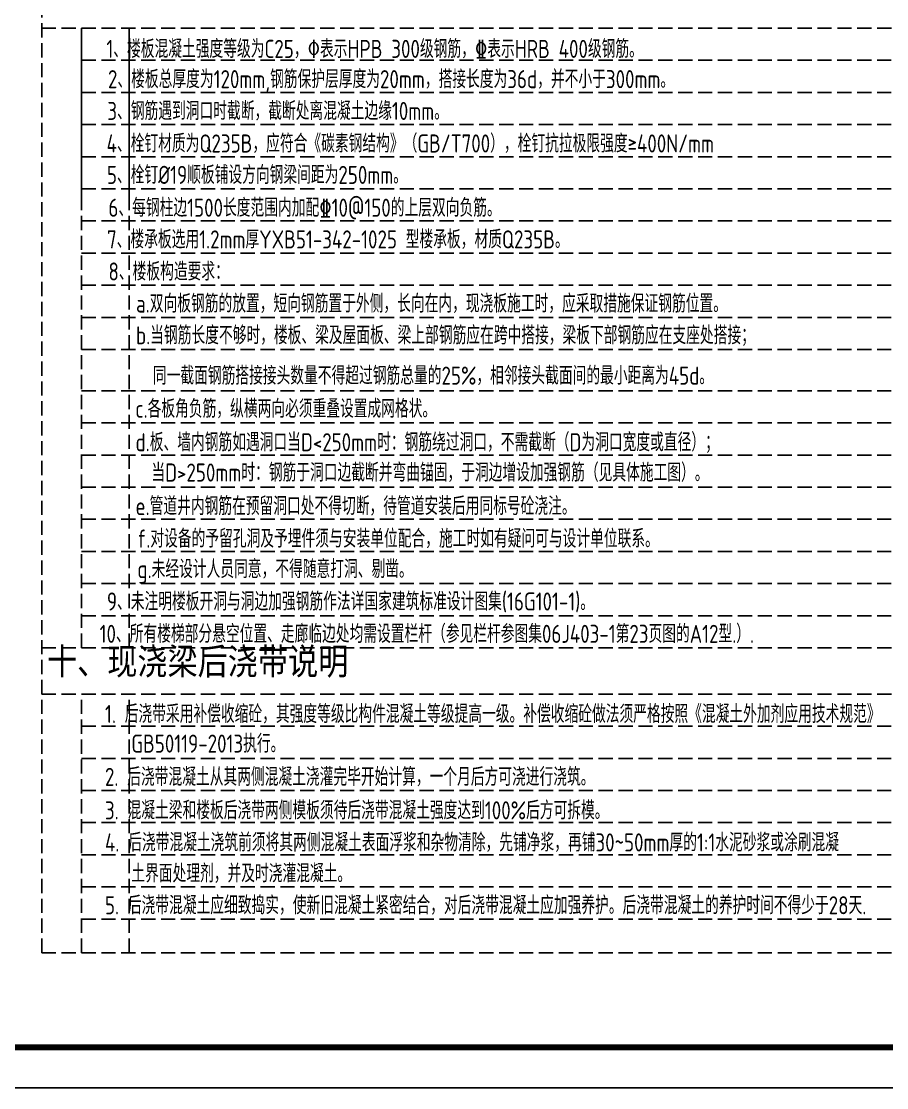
# Model space of a CAD drawing. Extents: x -89996 to 1006241, y -2176 to 440573.
# Drawn here: x 59390 to 74617, y 130594 to 149352 of the extents above; entities that cross this region are included whole.
import ezdxf
from ezdxf.enums import TextEntityAlignment as Align

# ---------------------------------------------------------------- set-up
doc = ezdxf.new("R2010")
doc.units = 0
doc.header["$LTSCALE"] = 1000
doc.header["$MEASUREMENT"] = 0
doc.linetypes.add('DASH', pattern=[0.35, 0.25, -0.1])
for name, color, linetype in [('PUB_TEXT', 7, 'Continuous'), ('PUB_TITLE', 4, 'Continuous'), ('TEXT', 7, 'Continuous'), ('TK', 4, 'Continuous'), ('填充', 251, 'Continuous')]:
    doc.layers.add(name, color=color, linetype=linetype)
doc.styles.add('_HZTXT', font='tssdeng.shx', dxfattribs={"width": 0.8, "bigfont": 'tssdchn.shx'})
doc.styles.add('TSSD_Norm', font='tssdeng.shx', dxfattribs={"bigfont": 'hztxt.shx'})

msp = doc.modelspace()

# ---------------------------------------------------------------- linework, layer by layer
at = {"layer": 'PUB_TITLE'}
msp.add_lwpolyline([(23472.15, 172593.71), (82936.79, 172593.71), (82936.79, 130593.71), (23472.15, 130593.71)], close=True, dxfattribs=at)
at = {"layer": 'PUB_TITLE', "const_width": 106.06}
msp.add_lwpolyline([(25239.83, 131300.78), (25239.83, 171886.64), (82229.72, 171886.64), (82229.72, 131300.78)], close=True, dxfattribs=at)
at = {"layer": 'TK'}
for p, q in [((60448.15, 146271.51), (60448.15, 149231.59)), ((61287.59, 146271.51), (61287.59, 149231.59))]:
    msp.add_line(p, q, dxfattribs=at)
at = {"layer": '填充', "linetype": 'DASH'}
for p, q in [((59748.62, 132967.81), (59748.62, 167903.85)), ((59748.62, 149231.59), (76090.26, 149231.59)), ((60448.15, 138330.49), (60448.15, 149231.59)), ((61287.59, 138330.49), (61287.59, 149231.59)), ((60448.15, 148666.32), (76090.26, 148666.32)), ((60448.15, 148101.05), (76090.26, 148101.05)), ((60448.15, 147535.78), (76090.26, 147535.78)), ((60448.15, 146970.52), (76090.26, 146970.52)), ((60448.15, 146405.25), (76090.26, 146405.25)), ((60448.15, 145839.98), (76090.26, 145839.98)), ((60448.15, 145274.71), (76090.26, 145274.71)), ((60448.15, 144709.44), (76090.26, 144709.44)), ((60448.15, 144144.18), (76090.26, 144144.18)), ((60448.15, 143578.91), (76090.26, 143578.91)), ((60448.15, 142852.63), (76090.26, 142852.63)), ((60448.15, 142287.36), (76090.26, 142287.36)), ((60448.15, 141722.09), (76090.26, 141722.09)), ((60448.15, 141156.83), (76090.26, 141156.83)), ((60448.15, 140591.56), (76090.26, 140591.56)), ((60448.15, 140026.29), (76090.26, 140026.29)), ((60448.15, 139461.02), (76090.26, 139461.02)), ((60448.15, 138895.75), (76090.26, 138895.75)), ((59748.62, 138330.49), (76090.26, 138330.49)), ((59748.62, 137516.65), (76090.26, 137516.65)), ((60448.15, 132967.81), (60448.15, 137516.65)), ((61287.59, 132967.81), (61287.59, 137516.65)), ((60448.15, 136951.38), (76090.26, 136951.38)), ((60448.15, 136386.12), (76090.26, 136386.12)), ((60448.15, 135820.85), (76090.26, 135820.85)), ((60448.15, 135255.58), (76090.26, 135255.58)), ((60448.15, 134690.31), (76090.26, 134690.31)), ((60448.15, 134125.04), (76090.26, 134125.04)), ((60448.15, 133559.77), (76090.26, 133559.77)), ((59748.62, 132967.81), (76090.26, 132967.81))]:
    msp.add_line(p, q, dxfattribs=at)

# ---------------------------------------------------------------- texts
at = {"layer": 'PUB_TEXT', "style": '_HZTXT', "width": 0.8}
for s, height, p in [('1、楼板混凝土强度等级为C25，%%130表示HPB 300级钢筋，%%132表示HRB 400级钢筋。', 318.1818, (60886.44, 148707.85)), ('2、楼板总厚度为120mm,钢筋保护层厚度为20mm，搭接长度为36d，并不小于300mm。', 318.1818, (60915.04, 148175.41)), ('3、钢筋遇到洞口时截断，截断处离混凝土边缘10mm。', 318.1818, (60903.64, 147615.66)), ('4、栓钉材质为Q235B，应符合《碳素钢结构》（GB/T700），栓钉抗拉极限强度≥400N/mm', 318.1818, (60890.3, 147044.12)), ('5、栓钉%%c19顺板铺设方向钢梁间距为250mm。', 318.1818, (60896.13, 146491.3)), ('6、每钢柱边1500长度范围内加配%%13210@150的上层双向负筋。', 318.1818, (60922.92, 145913.86)), ('7、楼承板选用1.2mm厚YXB51-342-1025 型楼承板，材质Q235B。', 318.1818, (60898.41, 145356.21)), ('8、楼板构造要求：', 318.182, (60923.43, 144791.7)), ('a.双向板钢筋的放置，短向钢筋置于外侧，长向在内，现浇板施工时，应采取措施保证钢筋位置。', 318.1818, (61407.63, 144228.27)), ('b.当钢筋长度不够时，楼板、梁及屋面板、梁上部钢筋应在跨中搭接，梁板下部钢筋应在支座处搭接；', 318.1818, (61407.63, 143670.14)), ('同一截面钢筋搭接接头数量不得超过钢筋总量的25%，相邻接头截面间的最小距离为45d。', 318.1818, (61705.14, 142960.13)), ('c.各板角负筋，纵横两向必须重叠设置成网格状。', 318.1818, (61396.65, 142377.9)), ('d.板、墙内钢筋如遇洞口当D<250mm时：钢筋绕过洞口，不需截断（D为洞口宽度或直径）；', 318.1818, (61399.53, 141788.27)), ('当D>250mm时：钢筋于洞口边截断并弯曲锚固，于洞边增设加强钢筋（见具体施工图）。', 318.1818, (61679.03, 141255.36)), ('e.管道井内钢筋在预留洞口处不得切断，待管道安装后用同标号砼浇注。', 318.1818, (61399.53, 140665.77)), ('f.对设备的予留孔洞及予埋件须与安装单位配合，施工时如有疑问可与设计单位联系。', 318.1818, (61432.56, 140092.92)), ('g.未经设计人员同意，不得随意打洞、剔凿。', 318.1818, (61432.56, 139557.04)), ('9、未注明楼板开洞与洞边加强钢筋作法详国家建筑标准设计图集(16G101-1)。', 318.1818, (60895.39, 138986.93)), ('10、所有楼梯部分悬空位置、走廊临边处均需设置栏杆（参见栏杆参图集06J403-1第23页图的A12型.）.', 318.1818, (60767.42, 138418.03)), ('1. 后浇带采用补偿收缩砼，其强度等级比构件混凝土等级提高一级。补偿收缩砼做法须严格按照《混凝土外加剂应用技术规范》', 318.1818, (60861.79, 137008.13)), ('   GB50119-2013执行。', 318.1818, (60861.79, 136486.82)), ('2. 后浇带混凝土从其两侧混凝土浇灌完毕开始计算，一个月后方可浇进行浇筑。', 318.1818, (60861.79, 135902.05)), ('3. 混凝土梁和楼板后浇带两侧模板须待后浇带混凝土强度达到100%%%后方可拆模。', 318.1818, (60861.79, 135313.06)), ('4. 后浇带混凝土浇筑前须将其两侧混凝土表面浮浆和杂物清除，先铺净浆，再铺30~50mm厚的1:1水泥砂浆或涂刷混凝', 318.1818, (60861.79, 134748.37)), ('   土界面处理剂，并及时浇灌混凝土。', 318.1818, (60861.79, 134203.75)), ('5. 后浇带混凝土应细致捣实，使新旧混凝土紧密结合，对后浇带混凝土应加强养护。后浇带混凝土的养护时间不得少于28天.', 318.1818, (60861.79, 133643.55))]:
    msp.add_text(s, height=height, dxfattribs=at).set_placement(p)
at = {"layer": 'TEXT', "color": 3, "style": 'TSSD_Norm'}
msp.add_text('十、现浇梁后浇带说明', height=530.303, dxfattribs=at).set_placement((59841.11, 137649.99), align=Align.BOTTOM_LEFT)

doc.saveas('drawing.dxf')
